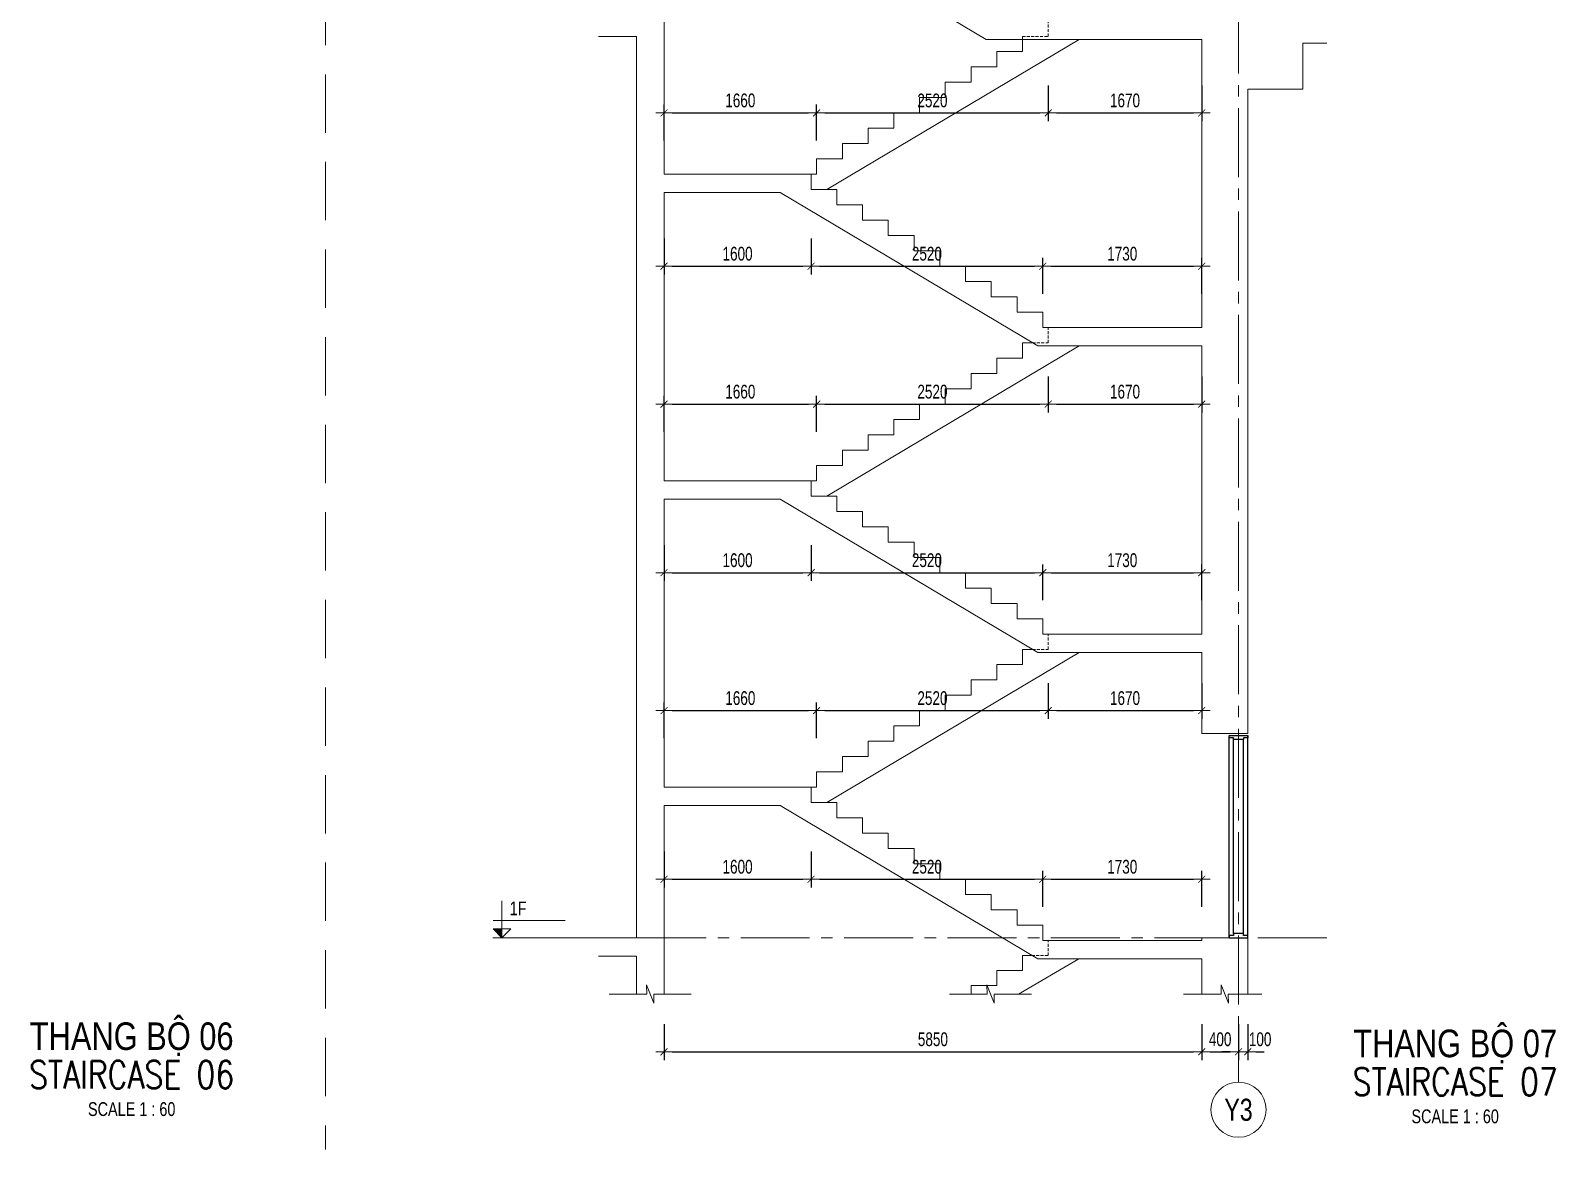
# Model space of a CAD drawing. Header units: millimetres. Extents: x -179076 to 254975, y -18667 to 296191.
# Drawn here: x 86112 to 102702, y 161452 to 173621 of the extents above; entities that cross this region are included whole.
import ezdxf
from ezdxf.enums import TextEntityAlignment as Align

# ---------------------------------------------------------------- set-up
doc = ezdxf.new("R2010")
doc.units = ezdxf.units.MM
doc.linetypes.add('CENTER2', pattern=[1.125, 0.75, -0.125, 0.125, -0.125])
doc.linetypes.add('HIDDEN2', pattern=[4.7625, 3.175, -1.5875])
doc.layers.get('Defpoints').update_dxf_attribs({"color": 151, "lineweight": 9})
doc.layers.add('A-DOOR', color=4, linetype='Continuous')
doc.layers.add('DOOR', color=4, linetype='Continuous')
for name, color, linetype, lineweight in [('NDC_S_ANNO', 7, 'Continuous', 20), ('NDC_S_AXIS', 5, 'CENTER2', 13), ('NDC_S_CONTINUOUS', 3, 'Continuous', 20), ('NDC_S_DIM', 1, 'Continuous', 15), ('NDC_S_ENG TITLE', 3, 'Continuous', 20), ('NDC_S_HIDDEN', 8, 'HIDDEN2', 13), ('NDC_S_SLAB', 2, 'Continuous', 20), ('NDC_S_SYMBOL', 1, 'Continuous', 15), ('NDC_S_TEXT SYMBOL', 7, 'Continuous', 20), ('NDC_S_VN TEXT', 7, 'Continuous', 20), ('NDC_S_VN TITLE', 6, 'Continuous', 35)]:
    doc.layers.add(name, color=color, linetype=linetype, lineweight=lineweight)
doc.styles.add('NDC_ANNO', font='', dxfattribs={"width": 0.8})
doc.styles.add('NDC_DIM', font='', dxfattribs={"width": 0.75})
doc.styles.add('NDC_EN TXT', font='romans.shx', dxfattribs={"width": 0.8})
doc.styles.add('NDC_VIE TXT', font='arial.ttf', dxfattribs={"width": 0.8})
doc.styles.get('NDC_ANNO').set_extended_font_data('Dotum')
doc.styles.get('NDC_DIM').set_extended_font_data('Dotum')
doc.dimstyles.new('NDC_dim_60', dxfattribs={"dimscale": 60, "dimtxt": 2.5, "dimasz": 1.5, "dimexe": 1.5, "dimexo": 2.5, "dimgap": 1, "dimtad": 1, "dimdec": 0, "dimzin": 0, "dimdsep": 46, "dimtxsty": 'NDC_DIM', "dimblk": 'DIMMARK', "dimcen": 0.09, "dimdle": 1.2, "dimclrd": 1, "dimclre": 1, "dimclrt": 3, "dimadec": 0, "dimazin": 0, "dimtfac": 1, "dimtdec": 0, "dimtix": 1, "dimtofl": 0, "dimtmove": 0, "dimatfit": 3, "dimfxl": 5, "dimfxlon": 1, "dimtolj": 1, "dimtzin": 0, "dimarcsym": 0})

# ---------------------------------------------------------------- blocks, each defined once
blk = doc.blocks.new('Drawing name_symbol')
at = {"layer": 'NDC_S_ENG TITLE', "style": 'NDC_EN TXT', "width": 0.8}
blk.add_attdef('SECTDET1', text='', height=5, dxfattribs=at).set_placement((0, 1.01), align=Align.CENTER)
at = {"layer": 'NDC_S_TEXT SYMBOL', "lineweight": 25, "style": 'NDC_ANNO', "width": 0.8}
blk.add_attdef('SSCALE', text='', height=2.5, dxfattribs=at).set_placement((0, -4), align=Align.CENTER)
at = {"layer": 'NDC_S_VN TITLE', "style": 'NDC_VIE TXT', "width": 0.8}
blk.add_attdef('SECTDET2', text='', height=5, dxfattribs=at).set_placement((0, 7.97), align=Align.CENTER)
blk = doc.blocks.new('X-SECTION-2$0$X-SEC-DOO2')
at = {"layer": 'A-DOOR'}
for p, q in [((41976, 101972), (41976, 104172)), ((42021, 102017), (42021, 104127)), ((42131, 102017), (42131, 104127)), ((42176, 101972), (42176, 104172))]:
    blk.add_line(p, q, dxfattribs=at)
for points in [[(41976, 104172), (41976, 104147), (42021, 104147), (42021, 104127), (42131, 104127), (42131, 104147), (42176, 104147), (42176, 104172)], [(41976, 101972), (41976, 101997), (42021, 101997), (42021, 102017), (42131, 102017), (42131, 101997), (42176, 101997), (42176, 101972)]]:
    blk.add_lwpolyline(points, close=True, dxfattribs=at)
at = {"layer": 'Defpoints'}
blk.add_line((41976, 104192), (42176, 104192), dxfattribs=at)
blk = doc.blocks.new('kata_block_CT')
at = {"layer": 'NDC_S_ANNO'}
blk.add_hatch(color=3, dxfattribs=at).paths.add_polyline_path([(0, 1.6), (-1.61, 1.6), (0, 0)])
at = {"layer": 'NDC_S_ANNO', "ltscale": 50}
h = blk.add_hatch(dxfattribs=at)
h.set_pattern_fill('ANSI31', color=256, scale=1.406, style=0)
h.paths.add_polyline_path([(0, 1.6), (0, 0), (1.61, 1.6)])
for p, q in [((-1.59, 3.14), (11.47, 3.14)), ((11.56, 0), (-1.64, 0))]:
    blk.add_line(p, q, dxfattribs=at)
for points in [[(0, 6.69), (0, 0)], [(0, 0), (-1.61, 1.6), (0, 1.6)], [(0, 0), (1.61, 1.6), (0, 1.6)]]:
    blk.add_lwpolyline(points, dxfattribs=at)
at = {"layer": 'NDC_S_ANNO', "color": 8, "ltscale": 50}
blk.add_lwpolyline([(0, 0), (-1.61, 1.6), (0, 1.6)], dxfattribs=at)
at = {"layer": 'NDC_S_TEXT SYMBOL', "color": 3, "style": 'NDC_ANNO', "width": 0.8}
blk.add_attdef('CT', (1.41, 4.07), '', height=2.5, dxfattribs=at)
blk = doc.blocks.new('DIMMARK')
at = {"layer": 'NDC_S_DIM', "color": 1}
blk.add_line((-1.5, 0), (1, 0), dxfattribs=at)
at = {"layer": 'NDC_S_DIM', "color": 2, "const_width": 0.1}
blk.add_lwpolyline([(-0.42, -0.42), (0.42, 0.42)], dxfattribs=at)
blk = doc.blocks.new('*D2443')
at = {"layer": 'Defpoints', "color": 0, "transparency": 16777216}
for p in [(93004, 163769), (98854, 163769), (98854, 162515)]:
    blk.add_point(p, dxfattribs=at)
at = {"layer": 'NDC_S_DIM', "color": 1, "lineweight": -2, "transparency": 16777216}
for p, q in [((93004, 162815), (93004, 162425)), ((98854, 162815), (98854, 162425)), ((93094, 162515), (98764, 162515))]:
    blk.add_line(p, q, dxfattribs=at)
at = {"layer": 'NDC_S_DIM', "color": 1, "lineweight": -2, "transparency": 16777216, "xscale": 90, "yscale": 90, "zscale": 90, "rotation": 180}
blk.add_blockref('DIMMARK', (93004, 162515), dxfattribs=at)
at = {"layer": 'NDC_S_DIM', "color": 1, "lineweight": -2, "transparency": 16777216, "xscale": 90, "yscale": 90, "zscale": 90}
blk.add_blockref('DIMMARK', (98854, 162515), dxfattribs=at)
at = {"layer": 'NDC_S_DIM', "color": 3, "transparency": 16777216, "insert": (95929, 162650), "char_height": 150, "attachment_point": 5, "style": 'NDC_DIM'}
blk.add_mtext('\\A1;5850', dxfattribs=at)
blk = doc.blocks.new('*D2444')
at = {"layer": 'Defpoints', "color": 0, "transparency": 16777216}
for p in [(99254, 164119), (98854, 163769), (99254, 162515)]:
    blk.add_point(p, dxfattribs=at)
at = {"layer": 'NDC_S_DIM', "color": 1, "lineweight": -2, "transparency": 16777216}
for p, q in [((98854, 162815), (98854, 162425)), ((99254, 162815), (99254, 162425)), ((98944, 162515), (99164, 162515))]:
    blk.add_line(p, q, dxfattribs=at)
at = {"layer": 'NDC_S_DIM', "color": 1, "lineweight": -2, "transparency": 16777216, "xscale": 90, "yscale": 90, "zscale": 90, "rotation": 180}
blk.add_blockref('DIMMARK', (98854, 162515), dxfattribs=at)
at = {"layer": 'NDC_S_DIM', "color": 1, "lineweight": -2, "transparency": 16777216, "xscale": 90, "yscale": 90, "zscale": 90}
blk.add_blockref('DIMMARK', (99254, 162515), dxfattribs=at)
at = {"layer": 'NDC_S_DIM', "color": 3, "transparency": 16777216, "insert": (99054, 162650), "char_height": 150, "attachment_point": 5, "style": 'NDC_DIM'}
blk.add_mtext('\\A1;400', dxfattribs=at)
blk = doc.blocks.new('*U187')
at = {"layer": 'NDC_S_SYMBOL'}
blk.add_line((0, 5), (0, 9), dxfattribs=at)
blk.add_circle((0, 0), 5, dxfattribs=at)
at = {"layer": 'NDC_S_TEXT SYMBOL', "color": 7, "style": 'NDC_ANNO', "width": 0.8}
blk.add_attdef('GRID', text='', height=4, dxfattribs=at).set_placement((0, 0), align=Align.MIDDLE)
blk = doc.blocks.new('*D2445')
at = {"layer": 'Defpoints', "color": 0, "transparency": 16777216}
for p in [(99254, 164119), (99354, 163105), (99354, 162515)]:
    blk.add_point(p, dxfattribs=at)
at = {"layer": 'NDC_S_DIM', "color": 1, "lineweight": -2, "transparency": 16777216}
for p, q in [((99254, 162815), (99254, 162425)), ((99354, 162815), (99354, 162425)), ((99164, 162515), (99074, 162515)), ((99444, 162515), (99534, 162515))]:
    blk.add_line(p, q, dxfattribs=at)
at = {"layer": 'NDC_S_DIM', "color": 1, "lineweight": -2, "transparency": 16777216, "xscale": 90, "yscale": 90, "zscale": 90}
blk.add_blockref('DIMMARK', (99254, 162515), dxfattribs=at)
at = {"layer": 'NDC_S_DIM', "color": 1, "lineweight": -2, "transparency": 16777216, "xscale": 90, "yscale": 90, "zscale": 90, "rotation": 180}
blk.add_blockref('DIMMARK', (99354, 162515), dxfattribs=at)
at = {"layer": 'NDC_S_DIM', "color": 3, "transparency": 16777216, "insert": (99489, 162650), "char_height": 150, "attachment_point": 5, "style": 'NDC_DIM'}
blk.add_mtext('\\A1;100', dxfattribs=at)
blk = doc.blocks.new('*D2446')
at = {"layer": 'Defpoints', "color": 0, "transparency": 16777216}
for p in [(93004, 165391), (94604, 165391), (94604, 164391)]:
    blk.add_point(p, dxfattribs=at)
at = {"layer": 'NDC_S_DIM', "color": 1, "lineweight": -2, "transparency": 16777216}
for p, q in [((93004, 164691), (93004, 164301)), ((94604, 164691), (94604, 164301)), ((93094, 164391), (94514, 164391))]:
    blk.add_line(p, q, dxfattribs=at)
at = {"layer": 'NDC_S_DIM', "color": 1, "lineweight": -2, "transparency": 16777216, "xscale": 90, "yscale": 90, "zscale": 90, "rotation": 180}
blk.add_blockref('DIMMARK', (93004, 164391), dxfattribs=at)
at = {"layer": 'NDC_S_DIM', "color": 1, "lineweight": -2, "transparency": 16777216, "xscale": 90, "yscale": 90, "zscale": 90}
blk.add_blockref('DIMMARK', (94604, 164391), dxfattribs=at)
at = {"layer": 'NDC_S_DIM', "color": 3, "transparency": 16777216, "insert": (93804, 164526), "char_height": 150, "attachment_point": 5, "style": 'NDC_DIM'}
blk.add_mtext('\\A1;1600', dxfattribs=at)
blk = doc.blocks.new('*D2447')
at = {"layer": 'Defpoints', "color": 0, "transparency": 16777216}
for p in [(94604, 165391), (97124, 164391), (97124, 163755)]:
    blk.add_point(p, dxfattribs=at)
at = {"layer": 'NDC_S_DIM', "color": 1, "lineweight": -2, "transparency": 16777216}
for p, q in [((94604, 164691), (94604, 164301)), ((97124, 164091), (97124, 164481)), ((94694, 164391), (97034, 164391))]:
    blk.add_line(p, q, dxfattribs=at)
at = {"layer": 'NDC_S_DIM', "color": 1, "lineweight": -2, "transparency": 16777216, "xscale": 90, "yscale": 90, "zscale": 90, "rotation": 180}
blk.add_blockref('DIMMARK', (94604, 164391), dxfattribs=at)
at = {"layer": 'NDC_S_DIM', "color": 1, "lineweight": -2, "transparency": 16777216, "xscale": 90, "yscale": 90, "zscale": 90}
blk.add_blockref('DIMMARK', (97124, 164391), dxfattribs=at)
at = {"layer": 'NDC_S_DIM', "color": 3, "transparency": 16777216, "insert": (95864, 164526), "char_height": 150, "attachment_point": 5, "style": 'NDC_DIM'}
blk.add_mtext('\\A1;2520', dxfattribs=at)
blk = doc.blocks.new('*D2448')
at = {"layer": 'Defpoints', "color": 0, "transparency": 16777216}
for p in [(98854, 164391), (97124, 163755), (98854, 163755)]:
    blk.add_point(p, dxfattribs=at)
at = {"layer": 'NDC_S_DIM', "color": 1, "lineweight": -2, "transparency": 16777216}
for p, q in [((97124, 164091), (97124, 164481)), ((98854, 164091), (98854, 164481)), ((97214, 164391), (98764, 164391))]:
    blk.add_line(p, q, dxfattribs=at)
at = {"layer": 'NDC_S_DIM', "color": 1, "lineweight": -2, "transparency": 16777216, "xscale": 90, "yscale": 90, "zscale": 90, "rotation": 180}
blk.add_blockref('DIMMARK', (97124, 164391), dxfattribs=at)
at = {"layer": 'NDC_S_DIM', "color": 1, "lineweight": -2, "transparency": 16777216, "xscale": 90, "yscale": 90, "zscale": 90}
blk.add_blockref('DIMMARK', (98854, 164391), dxfattribs=at)
at = {"layer": 'NDC_S_DIM', "color": 3, "transparency": 16777216, "insert": (97989, 164526), "char_height": 150, "attachment_point": 5, "style": 'NDC_DIM'}
blk.add_mtext('\\A1;1730', dxfattribs=at)
blk = doc.blocks.new('*D2395')
at = {"layer": 'Defpoints', "color": 0, "transparency": 16777216}
for p in [(94664, 166225), (93004, 165391), (94664, 165391)]:
    blk.add_point(p, dxfattribs=at)
at = {"layer": 'NDC_S_DIM', "color": 1, "lineweight": -2, "transparency": 16777216}
for p, q in [((93004, 165925), (93004, 166315)), ((94664, 165925), (94664, 166315)), ((93094, 166225), (94574, 166225))]:
    blk.add_line(p, q, dxfattribs=at)
at = {"layer": 'NDC_S_DIM', "color": 1, "lineweight": -2, "transparency": 16777216, "xscale": 90, "yscale": 90, "zscale": 90, "rotation": 180}
blk.add_blockref('DIMMARK', (93004, 166225), dxfattribs=at)
at = {"layer": 'NDC_S_DIM', "color": 1, "lineweight": -2, "transparency": 16777216, "xscale": 90, "yscale": 90, "zscale": 90}
blk.add_blockref('DIMMARK', (94664, 166225), dxfattribs=at)
at = {"layer": 'NDC_S_DIM', "color": 3, "transparency": 16777216, "insert": (93834, 166360), "char_height": 150, "attachment_point": 5, "style": 'NDC_DIM'}
blk.add_mtext('\\A1;1660', dxfattribs=at)
blk = doc.blocks.new('*D2396')
at = {"layer": 'Defpoints', "color": 0, "transparency": 16777216}
for p in [(97184, 166891), (97184, 166225), (94664, 165391)]:
    blk.add_point(p, dxfattribs=at)
at = {"layer": 'NDC_S_DIM', "color": 1, "lineweight": -2, "transparency": 16777216}
for p, q in [((97184, 166525), (97184, 166135)), ((94664, 165925), (94664, 166315)), ((94754, 166225), (97094, 166225))]:
    blk.add_line(p, q, dxfattribs=at)
at = {"layer": 'NDC_S_DIM', "color": 1, "lineweight": -2, "transparency": 16777216, "xscale": 90, "yscale": 90, "zscale": 90, "rotation": 180}
blk.add_blockref('DIMMARK', (94664, 166225), dxfattribs=at)
at = {"layer": 'NDC_S_DIM', "color": 1, "lineweight": -2, "transparency": 16777216, "xscale": 90, "yscale": 90, "zscale": 90}
blk.add_blockref('DIMMARK', (97184, 166225), dxfattribs=at)
at = {"layer": 'NDC_S_DIM', "color": 3, "transparency": 16777216, "insert": (95924, 166360), "char_height": 150, "attachment_point": 5, "style": 'NDC_DIM'}
blk.add_mtext('\\A1;2520', dxfattribs=at)
blk = doc.blocks.new('*D2397')
at = {"layer": 'Defpoints', "color": 0, "transparency": 16777216}
for p in [(97184, 166891), (98854, 166858), (98854, 166225)]:
    blk.add_point(p, dxfattribs=at)
at = {"layer": 'NDC_S_DIM', "color": 1, "lineweight": -2, "transparency": 16777216}
for p, q in [((97184, 166525), (97184, 166135)), ((98854, 166525), (98854, 166135)), ((97274, 166225), (98764, 166225))]:
    blk.add_line(p, q, dxfattribs=at)
at = {"layer": 'NDC_S_DIM', "color": 1, "lineweight": -2, "transparency": 16777216, "xscale": 90, "yscale": 90, "zscale": 90, "rotation": 180}
blk.add_blockref('DIMMARK', (97184, 166225), dxfattribs=at)
at = {"layer": 'NDC_S_DIM', "color": 1, "lineweight": -2, "transparency": 16777216, "xscale": 90, "yscale": 90, "zscale": 90}
blk.add_blockref('DIMMARK', (98854, 166225), dxfattribs=at)
at = {"layer": 'NDC_S_DIM', "color": 3, "transparency": 16777216, "insert": (98019, 166360), "char_height": 150, "attachment_point": 5, "style": 'NDC_DIM'}
blk.add_mtext('\\A1;1670', dxfattribs=at)
blk = doc.blocks.new('*D2398')
at = {"layer": 'Defpoints', "color": 0, "transparency": 16777216}
for p in [(93004, 168725), (94604, 168725), (94604, 167725)]:
    blk.add_point(p, dxfattribs=at)
at = {"layer": 'NDC_S_DIM', "color": 1, "lineweight": -2, "transparency": 16777216}
for p, q in [((93004, 168025), (93004, 167635)), ((94604, 168025), (94604, 167635)), ((93094, 167725), (94514, 167725))]:
    blk.add_line(p, q, dxfattribs=at)
at = {"layer": 'NDC_S_DIM', "color": 1, "lineweight": -2, "transparency": 16777216, "xscale": 90, "yscale": 90, "zscale": 90, "rotation": 180}
blk.add_blockref('DIMMARK', (93004, 167725), dxfattribs=at)
at = {"layer": 'NDC_S_DIM', "color": 1, "lineweight": -2, "transparency": 16777216, "xscale": 90, "yscale": 90, "zscale": 90}
blk.add_blockref('DIMMARK', (94604, 167725), dxfattribs=at)
at = {"layer": 'NDC_S_DIM', "color": 3, "transparency": 16777216, "insert": (93804, 167860), "char_height": 150, "attachment_point": 5, "style": 'NDC_DIM'}
blk.add_mtext('\\A1;1600', dxfattribs=at)
blk = doc.blocks.new('*D2399')
at = {"layer": 'Defpoints', "color": 0, "transparency": 16777216}
for p in [(94604, 168725), (97124, 167725), (97124, 167058)]:
    blk.add_point(p, dxfattribs=at)
at = {"layer": 'NDC_S_DIM', "color": 1, "lineweight": -2, "transparency": 16777216}
for p, q in [((94604, 168025), (94604, 167635)), ((97124, 167425), (97124, 167815)), ((94694, 167725), (97034, 167725))]:
    blk.add_line(p, q, dxfattribs=at)
at = {"layer": 'NDC_S_DIM', "color": 1, "lineweight": -2, "transparency": 16777216, "xscale": 90, "yscale": 90, "zscale": 90, "rotation": 180}
blk.add_blockref('DIMMARK', (94604, 167725), dxfattribs=at)
at = {"layer": 'NDC_S_DIM', "color": 1, "lineweight": -2, "transparency": 16777216, "xscale": 90, "yscale": 90, "zscale": 90}
blk.add_blockref('DIMMARK', (97124, 167725), dxfattribs=at)
at = {"layer": 'NDC_S_DIM', "color": 3, "transparency": 16777216, "insert": (95864, 167860), "char_height": 150, "attachment_point": 5, "style": 'NDC_DIM'}
blk.add_mtext('\\A1;2520', dxfattribs=at)
blk = doc.blocks.new('*D2400')
at = {"layer": 'Defpoints', "color": 0, "transparency": 16777216}
for p in [(98854, 167725), (97124, 167058), (98854, 167058)]:
    blk.add_point(p, dxfattribs=at)
at = {"layer": 'NDC_S_DIM', "color": 1, "lineweight": -2, "transparency": 16777216}
for p, q in [((97124, 167425), (97124, 167815)), ((98854, 167425), (98854, 167815)), ((97214, 167725), (98764, 167725))]:
    blk.add_line(p, q, dxfattribs=at)
at = {"layer": 'NDC_S_DIM', "color": 1, "lineweight": -2, "transparency": 16777216, "xscale": 90, "yscale": 90, "zscale": 90, "rotation": 180}
blk.add_blockref('DIMMARK', (97124, 167725), dxfattribs=at)
at = {"layer": 'NDC_S_DIM', "color": 1, "lineweight": -2, "transparency": 16777216, "xscale": 90, "yscale": 90, "zscale": 90}
blk.add_blockref('DIMMARK', (98854, 167725), dxfattribs=at)
at = {"layer": 'NDC_S_DIM', "color": 3, "transparency": 16777216, "insert": (97989, 167860), "char_height": 150, "attachment_point": 5, "style": 'NDC_DIM'}
blk.add_mtext('\\A1;1730', dxfattribs=at)
blk = doc.blocks.new('*D2401')
at = {"layer": 'Defpoints', "color": 0, "transparency": 16777216}
for p in [(94664, 169558), (93004, 168725), (94664, 168725)]:
    blk.add_point(p, dxfattribs=at)
at = {"layer": 'NDC_S_DIM', "color": 1, "lineweight": -2, "transparency": 16777216}
for p, q in [((93004, 169258), (93004, 169648)), ((93094, 169558), (94574, 169558)), ((94664, 169258), (94664, 169648))]:
    blk.add_line(p, q, dxfattribs=at)
at = {"layer": 'NDC_S_DIM', "color": 1, "lineweight": -2, "transparency": 16777216, "xscale": 90, "yscale": 90, "zscale": 90, "rotation": 180}
blk.add_blockref('DIMMARK', (93004, 169558), dxfattribs=at)
at = {"layer": 'NDC_S_DIM', "color": 1, "lineweight": -2, "transparency": 16777216, "xscale": 90, "yscale": 90, "zscale": 90}
blk.add_blockref('DIMMARK', (94664, 169558), dxfattribs=at)
at = {"layer": 'NDC_S_DIM', "color": 3, "transparency": 16777216, "insert": (93834, 169693), "char_height": 150, "attachment_point": 5, "style": 'NDC_DIM'}
blk.add_mtext('\\A1;1660', dxfattribs=at)
blk = doc.blocks.new('*D2402')
at = {"layer": 'Defpoints', "color": 0, "transparency": 16777216}
for p in [(97184, 170225), (97184, 169558), (94664, 168725)]:
    blk.add_point(p, dxfattribs=at)
at = {"layer": 'NDC_S_DIM', "color": 1, "lineweight": -2, "transparency": 16777216}
for p, q in [((97184, 169858), (97184, 169468)), ((94664, 169258), (94664, 169648)), ((94754, 169558), (97094, 169558))]:
    blk.add_line(p, q, dxfattribs=at)
at = {"layer": 'NDC_S_DIM', "color": 1, "lineweight": -2, "transparency": 16777216, "xscale": 90, "yscale": 90, "zscale": 90, "rotation": 180}
blk.add_blockref('DIMMARK', (94664, 169558), dxfattribs=at)
at = {"layer": 'NDC_S_DIM', "color": 1, "lineweight": -2, "transparency": 16777216, "xscale": 90, "yscale": 90, "zscale": 90}
blk.add_blockref('DIMMARK', (97184, 169558), dxfattribs=at)
at = {"layer": 'NDC_S_DIM', "color": 3, "transparency": 16777216, "insert": (95924, 169693), "char_height": 150, "attachment_point": 5, "style": 'NDC_DIM'}
blk.add_mtext('\\A1;2520', dxfattribs=at)
blk = doc.blocks.new('*D2403')
at = {"layer": 'Defpoints', "color": 0, "transparency": 16777216}
for p in [(97184, 170225), (98854, 170191), (98854, 169558)]:
    blk.add_point(p, dxfattribs=at)
at = {"layer": 'NDC_S_DIM', "color": 1, "lineweight": -2, "transparency": 16777216}
for p, q in [((97184, 169858), (97184, 169468)), ((98854, 169858), (98854, 169468)), ((97274, 169558), (98764, 169558))]:
    blk.add_line(p, q, dxfattribs=at)
at = {"layer": 'NDC_S_DIM', "color": 1, "lineweight": -2, "transparency": 16777216, "xscale": 90, "yscale": 90, "zscale": 90, "rotation": 180}
blk.add_blockref('DIMMARK', (97184, 169558), dxfattribs=at)
at = {"layer": 'NDC_S_DIM', "color": 1, "lineweight": -2, "transparency": 16777216, "xscale": 90, "yscale": 90, "zscale": 90}
blk.add_blockref('DIMMARK', (98854, 169558), dxfattribs=at)
at = {"layer": 'NDC_S_DIM', "color": 3, "transparency": 16777216, "insert": (98019, 169693), "char_height": 150, "attachment_point": 5, "style": 'NDC_DIM'}
blk.add_mtext('\\A1;1670', dxfattribs=at)
blk = doc.blocks.new('*D2404')
at = {"layer": 'Defpoints', "color": 0, "transparency": 16777216}
for p in [(93004, 172058), (94604, 172058), (94604, 171058)]:
    blk.add_point(p, dxfattribs=at)
at = {"layer": 'NDC_S_DIM', "color": 1, "lineweight": -2, "transparency": 16777216}
for p, q in [((93004, 171358), (93004, 170968)), ((94604, 171358), (94604, 170968)), ((93094, 171058), (94514, 171058))]:
    blk.add_line(p, q, dxfattribs=at)
at = {"layer": 'NDC_S_DIM', "color": 1, "lineweight": -2, "transparency": 16777216, "xscale": 90, "yscale": 90, "zscale": 90, "rotation": 180}
blk.add_blockref('DIMMARK', (93004, 171058), dxfattribs=at)
at = {"layer": 'NDC_S_DIM', "color": 1, "lineweight": -2, "transparency": 16777216, "xscale": 90, "yscale": 90, "zscale": 90}
blk.add_blockref('DIMMARK', (94604, 171058), dxfattribs=at)
at = {"layer": 'NDC_S_DIM', "color": 3, "transparency": 16777216, "insert": (93804, 171193), "char_height": 150, "attachment_point": 5, "style": 'NDC_DIM'}
blk.add_mtext('\\A1;1600', dxfattribs=at)
blk = doc.blocks.new('*D2432')
at = {"layer": 'Defpoints', "color": 0, "transparency": 16777216}
for p in [(94604, 172058), (97124, 171058), (97124, 170391)]:
    blk.add_point(p, dxfattribs=at)
at = {"layer": 'NDC_S_DIM', "color": 1, "lineweight": -2, "transparency": 16777216}
for p, q in [((94604, 171358), (94604, 170968)), ((94694, 171058), (97034, 171058)), ((97124, 170758), (97124, 171148))]:
    blk.add_line(p, q, dxfattribs=at)
at = {"layer": 'NDC_S_DIM', "color": 1, "lineweight": -2, "transparency": 16777216, "xscale": 90, "yscale": 90, "zscale": 90, "rotation": 180}
blk.add_blockref('DIMMARK', (94604, 171058), dxfattribs=at)
at = {"layer": 'NDC_S_DIM', "color": 1, "lineweight": -2, "transparency": 16777216, "xscale": 90, "yscale": 90, "zscale": 90}
blk.add_blockref('DIMMARK', (97124, 171058), dxfattribs=at)
at = {"layer": 'NDC_S_DIM', "color": 3, "transparency": 16777216, "insert": (95864, 171193), "char_height": 150, "attachment_point": 5, "style": 'NDC_DIM'}
blk.add_mtext('\\A1;2520', dxfattribs=at)
blk = doc.blocks.new('*D2433')
at = {"layer": 'Defpoints', "color": 0, "transparency": 16777216}
for p in [(98854, 171058), (97124, 170391), (98854, 170391)]:
    blk.add_point(p, dxfattribs=at)
at = {"layer": 'NDC_S_DIM', "color": 1, "lineweight": -2, "transparency": 16777216}
for p, q in [((97124, 170758), (97124, 171148)), ((97214, 171058), (98764, 171058)), ((98854, 170758), (98854, 171148))]:
    blk.add_line(p, q, dxfattribs=at)
at = {"layer": 'NDC_S_DIM', "color": 1, "lineweight": -2, "transparency": 16777216, "xscale": 90, "yscale": 90, "zscale": 90, "rotation": 180}
blk.add_blockref('DIMMARK', (97124, 171058), dxfattribs=at)
at = {"layer": 'NDC_S_DIM', "color": 1, "lineweight": -2, "transparency": 16777216, "xscale": 90, "yscale": 90, "zscale": 90}
blk.add_blockref('DIMMARK', (98854, 171058), dxfattribs=at)
at = {"layer": 'NDC_S_DIM', "color": 3, "transparency": 16777216, "insert": (97989, 171193), "char_height": 150, "attachment_point": 5, "style": 'NDC_DIM'}
blk.add_mtext('\\A1;1730', dxfattribs=at)
blk = doc.blocks.new('*D2434')
at = {"layer": 'Defpoints', "color": 0, "transparency": 16777216}
for p in [(94664, 172725), (93004, 172058), (94664, 172058)]:
    blk.add_point(p, dxfattribs=at)
at = {"layer": 'NDC_S_DIM', "color": 1, "lineweight": -2, "transparency": 16777216}
for p, q in [((93004, 172425), (93004, 172815)), ((93094, 172725), (94574, 172725)), ((94664, 172425), (94664, 172815))]:
    blk.add_line(p, q, dxfattribs=at)
at = {"layer": 'NDC_S_DIM', "color": 1, "lineweight": -2, "transparency": 16777216, "xscale": 90, "yscale": 90, "zscale": 90, "rotation": 180}
blk.add_blockref('DIMMARK', (93004, 172725), dxfattribs=at)
at = {"layer": 'NDC_S_DIM', "color": 1, "lineweight": -2, "transparency": 16777216, "xscale": 90, "yscale": 90, "zscale": 90}
blk.add_blockref('DIMMARK', (94664, 172725), dxfattribs=at)
at = {"layer": 'NDC_S_DIM', "color": 3, "transparency": 16777216, "insert": (93834, 172860), "char_height": 150, "attachment_point": 5, "style": 'NDC_DIM'}
blk.add_mtext('\\A1;1660', dxfattribs=at)
blk = doc.blocks.new('*D2435')
at = {"layer": 'Defpoints', "color": 0, "transparency": 16777216}
for p in [(97184, 173558), (97184, 172725), (94664, 172058)]:
    blk.add_point(p, dxfattribs=at)
at = {"layer": 'NDC_S_DIM', "color": 1, "lineweight": -2, "transparency": 16777216}
for p, q in [((97184, 173025), (97184, 172635)), ((94664, 172425), (94664, 172815)), ((94754, 172725), (97094, 172725))]:
    blk.add_line(p, q, dxfattribs=at)
at = {"layer": 'NDC_S_DIM', "color": 1, "lineweight": -2, "transparency": 16777216, "xscale": 90, "yscale": 90, "zscale": 90, "rotation": 180}
blk.add_blockref('DIMMARK', (94664, 172725), dxfattribs=at)
at = {"layer": 'NDC_S_DIM', "color": 1, "lineweight": -2, "transparency": 16777216, "xscale": 90, "yscale": 90, "zscale": 90}
blk.add_blockref('DIMMARK', (97184, 172725), dxfattribs=at)
at = {"layer": 'NDC_S_DIM', "color": 3, "transparency": 16777216, "insert": (95924, 172860), "char_height": 150, "attachment_point": 5, "style": 'NDC_DIM'}
blk.add_mtext('\\A1;2520', dxfattribs=at)
blk = doc.blocks.new('*D2436')
at = {"layer": 'Defpoints', "color": 0, "transparency": 16777216}
for p in [(97184, 173558), (98854, 173525), (98854, 172725)]:
    blk.add_point(p, dxfattribs=at)
at = {"layer": 'NDC_S_DIM', "color": 1, "lineweight": -2, "transparency": 16777216}
for p, q in [((97184, 173025), (97184, 172635)), ((98854, 173025), (98854, 172635)), ((97274, 172725), (98764, 172725))]:
    blk.add_line(p, q, dxfattribs=at)
at = {"layer": 'NDC_S_DIM', "color": 1, "lineweight": -2, "transparency": 16777216, "xscale": 90, "yscale": 90, "zscale": 90, "rotation": 180}
blk.add_blockref('DIMMARK', (97184, 172725), dxfattribs=at)
at = {"layer": 'NDC_S_DIM', "color": 1, "lineweight": -2, "transparency": 16777216, "xscale": 90, "yscale": 90, "zscale": 90}
blk.add_blockref('DIMMARK', (98854, 172725), dxfattribs=at)
at = {"layer": 'NDC_S_DIM', "color": 3, "transparency": 16777216, "insert": (98019, 172860), "char_height": 150, "attachment_point": 5, "style": 'NDC_DIM'}
blk.add_mtext('\\A1;1670', dxfattribs=at)

msp = doc.modelspace()

# ---------------------------------------------------------------- linework, layer by layer
at = {"layer": 'NDC_S_AXIS', "ltscale": 1000}
for p, q in [((99254.2, 193028.2), (99254.2, 162184.5)), ((100213.2, 163754.7), (91146, 163754.7))]:
    msp.add_line(p, q, dxfattribs=at)
at = {"layer": 'NDC_S_CONTINUOUS'}
for p, q in [((97519.2, 173524.7), (94775.2, 171891.4)), ((97519.2, 170191.4), (94775.2, 168558)), ((97519.2, 166858), (94775.2, 165224.7)), ((96859.7, 163142.6), (97518, 163524.7))]:
    msp.add_line(p, q, dxfattribs=at)
for points in [[(94604.2, 172058), (94664.2, 172058), (94664.2, 172224.7), (94944.2, 172224.7), (94944.2, 172391.4), (95224.2, 172391.4), (95224.2, 172558), (95504.2, 172558), (95504.2, 172724.7), (95784.2, 172724.7), (95784.2, 172891.4), (96064.2, 172891.4), (96064.2, 173058), (96344.2, 173058), (96344.2, 173224.7), (96624.2, 173224.7), (96624.2, 173391.4), (96904.2, 173391.4), (96904.2, 173524.7)], [(94604.2, 168724.7), (94664.2, 168724.7), (94664.2, 168891.4), (94944.2, 168891.4), (94944.2, 169058), (95224.2, 169058), (95224.2, 169224.7), (95504.2, 169224.7), (95504.2, 169391.4), (95784.2, 169391.4), (95784.2, 169558), (96064.2, 169558), (96064.2, 169724.7), (96344.2, 169724.7), (96344.2, 169891.4), (96624.2, 169891.4), (96624.2, 170058), (96904.2, 170058), (96904.2, 170224.7), (97013.1, 170224.7)], [(94604.2, 165391.4), (94664.2, 165391.4), (94664.2, 165558), (94944.2, 165558), (94944.2, 165724.7), (95224.2, 165724.7), (95224.2, 165891.4), (95504.2, 165891.4), (95504.2, 166058), (95784.2, 166058), (95784.2, 166224.7), (96064.2, 166224.7), (96064.2, 166391.4), (96344.2, 166391.4), (96344.2, 166558), (96624.2, 166558), (96624.2, 166724.7), (96904.2, 166724.7), (96904.2, 166891.4), (97013.1, 166891.4)], [(96344.2, 163142.6), (96344.2, 163237.2), (96624.2, 163237.2), (96624.2, 163399.7), (96904.2, 163399.7), (96904.2, 163562.2), (97006.1, 163562.2)]]:
    msp.add_lwpolyline(points, dxfattribs=at)
at = {"layer": 'NDC_S_HIDDEN', "ltscale": 200}
msp.add_line((89320.1, 195052), (89320.1, 161452), dxfattribs=at)
at = {"layer": 'NDC_S_HIDDEN', "ltscale": 10}
for points in [[(96904.2, 173524.7), (96904.2, 173558), (97184.2, 173558), (97184.2, 173724.7)], [(97013.1, 170224.7), (97184.2, 170224.7), (97184.2, 170387.2)], [(97013.1, 166891.4), (97184.2, 166891.4), (97184.2, 167053.9)], [(97005.7, 163562.2), (97184.2, 163562.2), (97184.2, 163724.7)]]:
    msp.add_lwpolyline(points, dxfattribs=at)
at = {"layer": 'NDC_S_SLAB'}
for p, q in [((92291, 173554.7), (92704.2, 173554.7)), ((92704.2, 173554.7), (92704.2, 163754.7)), ((99954.2, 173484.7), (99954.2, 172984.7)), ((99354.2, 165974.7), (99354.2, 172984.7)), ((99354.2, 172984.7), (99954.2, 172984.7)), ((94269.1, 171858), (93004.2, 171858)), ((97069.1, 170191.4), (94269.1, 171858)), ((98854.2, 170191.4), (97069.1, 170191.4)), ((94269.1, 168524.7), (93004.2, 168524.7)), ((98854.2, 165974.7), (99354.2, 165974.7)), ((97069.1, 163524.7), (94269.1, 165191.4)), ((92291, 163754.7), (92704.2, 163754.7)), ((98854.2, 163754.7), (99354.2, 163754.7)), ((99354.2, 163142.6), (99354.2, 163754.7)), ((92291, 163554.7), (92704.2, 163554.7)), ((92704.2, 163554.7), (92704.2, 163142.6)), ((97069.1, 163524.7), (98854.2, 163524.7))]:
    msp.add_line(p, q, dxfattribs=at)
for points in [[(93004.2, 172058), (93004.2, 175024.7)], [(98854.2, 170391.4), (98854.2, 173524.7), (96509.1, 173524.7), (93989.1, 175024.7)], [(100213.2, 173484.7), (99954.2, 173484.7)], [(98854.2, 170391.4), (97124.2, 170391.4), (97124.2, 170558), (96844.2, 170558), (96844.2, 170724.7), (96564.2, 170724.7), (96564.2, 170891.4), (96284.2, 170891.4), (96284.2, 171058), (96004.2, 171058), (96004.2, 171224.7), (95724.2, 171224.7), (95724.2, 171391.4), (95444.2, 171391.4), (95444.2, 171558), (95164.2, 171558), (95164.2, 171724.7), (94884.2, 171724.7), (94884.2, 171891.4), (94604.2, 171891.4), (94604.2, 172058), (93004.2, 172058)], [(93004.2, 168724.7), (93004.2, 171858)], [(98854.2, 170191.4), (98854.2, 167058), (97124.2, 167058), (97124.2, 167224.7), (96844.2, 167224.7), (96844.2, 167391.4), (96564.2, 167391.4), (96564.2, 167558), (96284.2, 167558), (96284.2, 167724.7), (96004.2, 167724.7), (96004.2, 167891.4), (95724.2, 167891.4), (95724.2, 168058), (95444.2, 168058), (95444.2, 168224.7), (95164.2, 168224.7), (95164.2, 168391.4), (94884.2, 168391.4), (94884.2, 168558), (94604.2, 168558), (94604.2, 168724.7), (93004.2, 168724.7)], [(93004.2, 165391.4), (93004.2, 168524.7)], [(94269.1, 168524.7), (97069.1, 166858), (98854.2, 166858)], [(98854.2, 166858), (98854.2, 165974.7)], [(98854.2, 163754.7), (98854.2, 163724.7), (97124.2, 163724.7), (97124.2, 163891.4), (96844.2, 163891.4), (96844.2, 164058), (96564.2, 164058), (96564.2, 164224.7), (96284.2, 164224.7), (96284.2, 164391.4), (96004.2, 164391.4), (96004.2, 164558), (95724.2, 164558), (95724.2, 164724.7), (95444.2, 164724.7), (95444.2, 164891.4), (95164.2, 164891.4), (95164.2, 165058), (94884.2, 165058), (94884.2, 165224.7), (94604.2, 165224.7), (94604.2, 165391.4), (93004.2, 165391.4)], [(93004.2, 163142.6), (93004.2, 165191.4), (94269.1, 165191.4)], [(98854.2, 163524.7), (98854.2, 163142.6)]]:
    msp.add_lwpolyline(points, dxfattribs=at)
at = {"layer": 'NDC_S_SYMBOL'}
for points in [[(92406.7, 163142.6), (92816.3, 163142.6), (92814.2, 163242.6), (92894.2, 163042.6), (92892, 163142.6), (93298.3, 163142.6)], [(96108.8, 163142.6), (96518.4, 163142.6), (96516.2, 163242.6), (96596.2, 163042.6), (96594, 163142.6), (97000.3, 163142.6)], [(98656.7, 163142.6), (99066.3, 163142.6), (99064.2, 163242.6), (99144.2, 163042.6), (99142, 163142.6), (99508.9, 163142.6)]]:
    msp.add_lwpolyline(points, dxfattribs=at)

# ---------------------------------------------------------------- block references
at = {"layer": 'DOOR', "xscale": -1}
msp.add_blockref('X-SECTION-2$0$X-SEC-DOO2', (141329.7, 61782.8), dxfattribs=at)
at = {"layer": 'NDC_S_ANNO', "xscale": 60, "yscale": 60, "zscale": 60}
for p, values in [((87212.8, 162056.2), {'SECTDET1': 'STAIRCASE 06', 'SECTDET2': 'THANG BỘ 06', 'SSCALE': 'SCALE 1 : 60'}), ((101610.8, 161977.5), {'SECTDET1': 'STAIRCASE 07', 'SECTDET2': 'THANG BỘ 07', 'SSCALE': 'SCALE 1 : 60'})]:
    msp.add_blockref('Drawing name_symbol', p, dxfattribs=at).add_auto_attribs(values)
at = {"layer": 'NDC_S_AXIS', "xscale": 60, "yscale": 60, "zscale": 60}
msp.add_blockref('*U187', (99254.2, 161884.5), dxfattribs=at).add_auto_attribs({'GRID': 'Y3'})
at = {"layer": 'NDC_S_VN TEXT', "xscale": 60, "yscale": 60, "zscale": 60}
msp.add_blockref('kata_block_CT', (91240.4, 163754.7), dxfattribs=at).add_auto_attribs({'CT': '1F'})

# ---------------------------------------------------------------- dimensions: what is measured, and where the dimension line sits
at = {"layer": 'NDC_S_DIM'}
for base, p1, p2, picture, middle in [((97184.2, 172724.7), (94664.2, 172058), (97184.2, 173558), '*D2435', (95924.2, 172859.8)), ((98854.2, 172724.7), (97184.2, 173558), (98854.2, 173524.7), '*D2436', (98019.2, 172859.8)), ((97124.2, 171058), (94604.2, 172058), (97124.2, 170391.4), '*D2432', (95864.2, 171193.1)), ((98854.2, 171058), (97124.2, 170391.4), (98854.2, 170391.4), '*D2433', (97989.2, 171193.1)), ((97184.2, 169558), (94664.2, 168724.7), (97184.2, 170224.7), '*D2402', (95924.2, 169693.1)), ((98854.2, 169558), (97184.2, 170224.7), (98854.2, 170191.4), '*D2403', (98019.2, 169693.1)), ((97124.2, 167724.7), (94604.2, 168724.7), (97124.2, 167058), '*D2399', (95864.2, 167859.8)), ((98854.2, 167724.7), (97124.2, 167058), (98854.2, 167058), '*D2400', (97989.2, 167859.8)), ((97184.2, 166224.7), (94664.2, 165391.4), (97184.2, 166891.4), '*D2396', (95924.2, 166359.8)), ((98854.2, 166224.7), (97184.2, 166891.4), (98854.2, 166858), '*D2397', (98019.2, 166359.8)), ((97124.2, 164391.4), (94604.2, 165391.4), (97124.2, 163754.7), '*D2447', (95864.2, 164526.5)), ((98854.2, 164391.4), (97124.2, 163754.7), (98854.2, 163754.7), '*D2448', (97989.2, 164526.5)), ((99254.2, 162514.5), (98854.2, 163769.2), (99254.2, 164119.2), '*D2444', (99054.2, 162649.6))]:
    dim = msp.add_linear_dim(base=base, p1=p1, p2=p2, dimstyle='NDC_dim_60', override={"dimtmove": 1}, dxfattribs=at)
    dim.commit()
    dim.dimension.update_dxf_attribs({"geometry": picture, "text_midpoint": middle})
for base, p1, p2, picture, middle in [((94664.2, 172724.7), (93004.2, 172058), (94664.2, 172058), '*D2434', (93834.2, 172859.8)), ((94604.2, 171058), (93004.2, 172058), (94604.2, 172058), '*D2404', (93804.2, 171193.1)), ((94664.2, 169558), (93004.2, 168724.7), (94664.2, 168724.7), '*D2401', (93834.2, 169693.1)), ((94604.2, 167724.7), (93004.2, 168724.7), (94604.2, 168724.7), '*D2398', (93804.2, 167859.8)), ((94664.2, 166224.7), (93004.2, 165391.4), (94664.2, 165391.4), '*D2395', (93834.2, 166359.8)), ((94604.2, 164391.4), (93004.2, 165391.4), (94604.2, 165391.4), '*D2446', (93804.2, 164526.5)), ((98854.2, 162514.5), (93004.2, 163769.2), (98854.2, 163769.2), '*D2443', (95929.2, 162649.6))]:
    dim = msp.add_linear_dim(base=base, p1=p1, p2=p2, dimstyle='NDC_dim_60', dxfattribs=at)
    dim.commit()
    dim.dimension.update_dxf_attribs({"geometry": picture, "text_midpoint": middle})
dim = msp.add_linear_dim(base=(99354.2, 162514.5), p1=(99254.2, 164119.2), p2=(99354.2, 163104.7), dimstyle='NDC_dim_60', override={"dimtmove": 1}, dxfattribs=at)
dim.commit()
dim.dimension.update_dxf_attribs({"geometry": '*D2445', "text_midpoint": (99489.2, 162514.5), "dimtype": 160})

doc.saveas('drawing.dxf')
